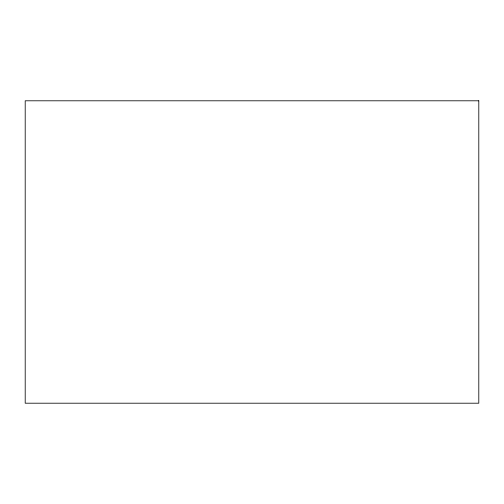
<?xml version="1.0" encoding="UTF-8"?>
<svg xmlns="http://www.w3.org/2000/svg" width="504" height="504" viewBox="0 0 504 504"><rect width="100%" height="100%" fill="white"/><g stroke="black" fill="none" stroke-linecap="round" stroke-linejoin="round"><path stroke-width="0.76" d="M478.8 100.8L25.2 100.8L25.2 403.2L478.8 403.2L478.8 100.8"/></g></svg>
